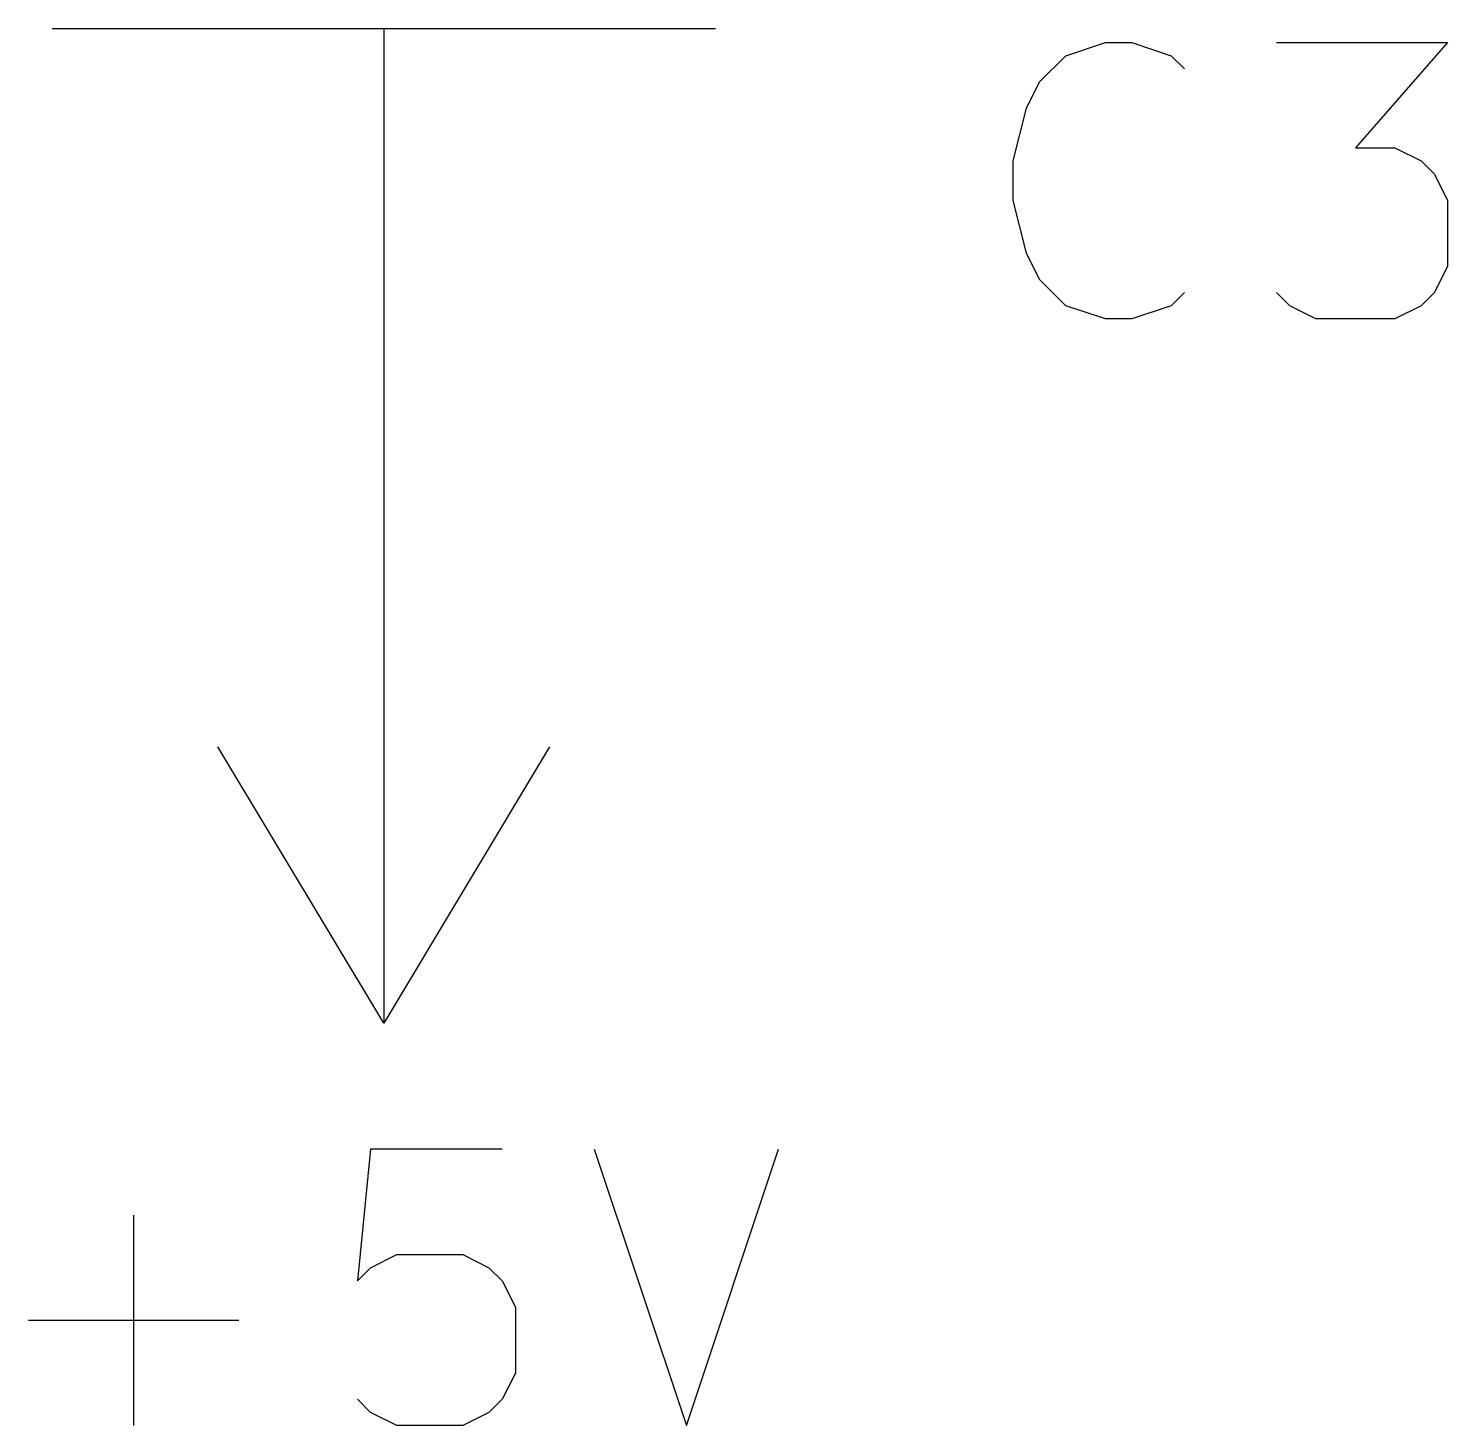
# Model space of a CAD drawing. Header units: inches. Extents: x 0.4 to 16.1, y -11.3 to -0.4.
# Drawn here: x 2.0857 to 2.3425, y -7.5228 to -7.27 of the extents above; entities that cross this region are included whole.
import ezdxf

# ---------------------------------------------------------------- set-up
doc = ezdxf.new("R2010")
doc.units = ezdxf.units.IN
doc.header["$MEASUREMENT"] = 0
doc.layers.add('GREENSIXTYFIVE', color=129, linetype='CONTINUOUS')
doc.layers.add('RED', color=14, linetype='CONTINUOUS')

msp = doc.modelspace()

# ---------------------------------------------------------------- linework, layer by layer
at = {"layer": 'GREENSIXTYFIVE', "linetype": 'CONTINUOUS'}
for p, q in [((2.27343, -7.27494), (2.28057, -7.27256)), ((2.27343, -7.27494), (2.28057, -7.27256)), ((2.28057, -7.27256), (2.28533, -7.27256)), ((2.28057, -7.27256), (2.28533, -7.27256)), ((2.28533, -7.27256), (2.29247, -7.27494)), ((2.28533, -7.27256), (2.29247, -7.27494)), ((2.31152, -7.27256), (2.34247, -7.27256)), ((2.31152, -7.27256), (2.34247, -7.27256)), ((2.34247, -7.27256), (2.3258, -7.2916)), ((2.34247, -7.27256), (2.3258, -7.2916)), ((2.26866, -7.2797), (2.27343, -7.27494)), ((2.26866, -7.2797), (2.27343, -7.27494)), ((2.29247, -7.27494), (2.29485, -7.27732)), ((2.29247, -7.27494), (2.29485, -7.27732)), ((2.26628, -7.28446), (2.26866, -7.2797)), ((2.26628, -7.28446), (2.26866, -7.2797)), ((2.2639, -7.29398), (2.26628, -7.28446)), ((2.2639, -7.29398), (2.26628, -7.28446)), ((2.3258, -7.2916), (2.33295, -7.2916)), ((2.3258, -7.2916), (2.33295, -7.2916)), ((2.33295, -7.2916), (2.33771, -7.29398)), ((2.33295, -7.2916), (2.33771, -7.29398)), ((2.2639, -7.30113), (2.2639, -7.29398)), ((2.2639, -7.30113), (2.2639, -7.29398)), ((2.33771, -7.29398), (2.34009, -7.29637)), ((2.33771, -7.29398), (2.34009, -7.29637)), ((2.34009, -7.29637), (2.34247, -7.30113)), ((2.34009, -7.29637), (2.34247, -7.30113)), ((2.26628, -7.31065), (2.2639, -7.30113)), ((2.26628, -7.31065), (2.2639, -7.30113)), ((2.34247, -7.30113), (2.34247, -7.31303)), ((2.34247, -7.30113), (2.34247, -7.31303)), ((2.26866, -7.31541), (2.26628, -7.31065)), ((2.26866, -7.31541), (2.26628, -7.31065)), ((2.34247, -7.31303), (2.34009, -7.3178)), ((2.34247, -7.31303), (2.34009, -7.3178)), ((2.27343, -7.32018), (2.26866, -7.31541)), ((2.27343, -7.32018), (2.26866, -7.31541)), ((2.28057, -7.32256), (2.27343, -7.32018)), ((2.28057, -7.32256), (2.27343, -7.32018)), ((2.29247, -7.32018), (2.28533, -7.32256)), ((2.29247, -7.32018), (2.28533, -7.32256)), ((2.29485, -7.3178), (2.29247, -7.32018)), ((2.29485, -7.3178), (2.29247, -7.32018)), ((2.3139, -7.32018), (2.31152, -7.3178)), ((2.3139, -7.32018), (2.31152, -7.3178)), ((2.31866, -7.32256), (2.3139, -7.32018)), ((2.31866, -7.32256), (2.3139, -7.32018)), ((2.33771, -7.32018), (2.33295, -7.32256)), ((2.33771, -7.32018), (2.33295, -7.32256)), ((2.34009, -7.3178), (2.33771, -7.32018)), ((2.34009, -7.3178), (2.33771, -7.32018)), ((2.28533, -7.32256), (2.28057, -7.32256)), ((2.28533, -7.32256), (2.28057, -7.32256)), ((2.33295, -7.32256), (2.31866, -7.32256)), ((2.33295, -7.32256), (2.31866, -7.32256)), ((2.14761, -7.4728), (2.14524, -7.49661)), ((2.14761, -7.4728), (2.14524, -7.49661)), ((2.17143, -7.4728), (2.14761, -7.4728)), ((2.17143, -7.4728), (2.14761, -7.4728)), ((2.18809, -7.4728), (2.20476, -7.5228)), ((2.18809, -7.4728), (2.20476, -7.5228)), ((2.20476, -7.5228), (2.22143, -7.4728)), ((2.20476, -7.5228), (2.22143, -7.4728)), ((2.10476, -7.5228), (2.10476, -7.4847)), ((2.10476, -7.5228), (2.10476, -7.4847)), ((2.14761, -7.49423), (2.15238, -7.49185)), ((2.14761, -7.49423), (2.15238, -7.49185)), ((2.15238, -7.49185), (2.16428, -7.49185)), ((2.15238, -7.49185), (2.16428, -7.49185)), ((2.16428, -7.49185), (2.16904, -7.49423)), ((2.16428, -7.49185), (2.16904, -7.49423)), ((2.14524, -7.49661), (2.14761, -7.49423)), ((2.14524, -7.49661), (2.14761, -7.49423)), ((2.16904, -7.49423), (2.17143, -7.49661)), ((2.16904, -7.49423), (2.17143, -7.49661)), ((2.17143, -7.49661), (2.17381, -7.50137)), ((2.17143, -7.49661), (2.17381, -7.50137)), ((2.17381, -7.50137), (2.17381, -7.51328)), ((2.17381, -7.50137), (2.17381, -7.51328)), ((2.08571, -7.50375), (2.12381, -7.50375)), ((2.08571, -7.50375), (2.12381, -7.50375)), ((2.17381, -7.51328), (2.17143, -7.51804)), ((2.17381, -7.51328), (2.17143, -7.51804)), ((2.14761, -7.52042), (2.14524, -7.51804)), ((2.14761, -7.52042), (2.14524, -7.51804)), ((2.17143, -7.51804), (2.16904, -7.52042)), ((2.17143, -7.51804), (2.16904, -7.52042)), ((2.15238, -7.5228), (2.14761, -7.52042)), ((2.15238, -7.5228), (2.14761, -7.52042)), ((2.16904, -7.52042), (2.16428, -7.5228)), ((2.16904, -7.52042), (2.16428, -7.5228)), ((2.16428, -7.5228), (2.15238, -7.5228)), ((2.16428, -7.5228), (2.15238, -7.5228))]:
    msp.add_line(p, q, dxfattribs=at)
at = {"layer": 'RED', "linetype": 'CONTINUOUS'}
for p, q in [((2.09, -7.27), (2.21, -7.27)), ((2.15, -7.27), (2.15, -7.35)), ((2.15, -7.27), (2.15, -7.35)), ((2.15, -7.35), (2.15, -7.45)), ((2.15, -7.45), (2.12, -7.4)), ((2.18, -7.4), (2.15, -7.45))]:
    msp.add_line(p, q, dxfattribs=at)

doc.saveas('drawing.dxf')
